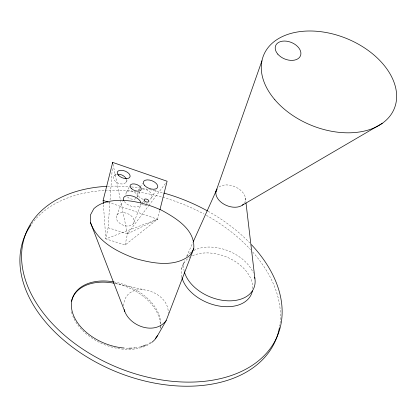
<?xml version="1.0" encoding="UTF-8"?>
<svg xmlns="http://www.w3.org/2000/svg" width="417" height="417" viewBox="0 0 417 417"><rect width="100%" height="100%" fill="white"/><g stroke="black" fill="none" stroke-linecap="round" stroke-linejoin="round"><path stroke-width="0.31" stroke-dasharray="2.08 1.56" d="M123.604 305.838C125.048 277.941 169.516 289.987 168.192 313.136M159.747 210.512L157.553 219.227L125.147 244.972L105.829 238.889L108.107 227.76L109.874 202.526M110.057 199.936L112.319 167.587M125.147 244.972L127.425 233.838L120.711 201.312M116.875 215.214L122.238 201.364M133.523 223.47A9.32 6.187 22.2 0 0 123.865 212.68A9.32 6.187 22.2 0 0 118.209 221.88A9.32 6.187 22.2 0 0 133.523 223.47L141.061 204.158A9.32 4.999 21.1 0 1 133.576 206.796A9.32 4.999 21.1 0 1 124.104 201.223M181.557 268.663L183.949 262.799M186.722 256.252L192.831 242.678M143.354 201.275L142.609 202.839A2.544 1.689 22.2 0 1 145.194 202.339M137.141 197.21L140.102 191.669M126.372 192.32L129.312 186.983M151.381 197.997L156.239 189.667M138.246 190.449L139.888 187.707M140.216 187.16L142.515 183.324M108.107 227.76L127.425 233.838L148.436 205.998M148.822 205.482L165.945 182.792M125.918 182.359L128.087 179.508M114.154 175.849L116.364 173.112M127.425 233.838L157.553 219.227L108.634 202.297M157.553 219.227L105.829 238.889L103.353 203.6M115.431 283.628L144.214 289.669M113.08 164.324L120.581 200.676M245.41 197.924L245.936 202.427M31.744 223.872A135.822 90.176 22.2 0 1 104.594 190.47M105.22 190.433A135.822 90.176 22.2 0 1 204.085 214.098M206.363 215.349A135.822 90.176 22.2 0 1 250.612 249.689M252.702 252.004A135.822 90.176 22.2 0 1 279.635 326.375M107.518 186.295A135.822 90.176 22.2 0 1 130.855 186.873M131.511 186.936A135.822 90.176 22.2 0 1 141.738 188.244M142.364 188.343A135.822 90.176 22.2 0 1 163.261 192.894M208.041 211.242A135.822 90.176 22.2 0 1 249.684 242.824M184.215 271.253A37.29 24.754 22.2 0 1 184.668 260.302M186.795 256.356A37.29 24.754 22.2 0 1 190.689 252.421M193.769 250.476A37.29 24.754 22.2 0 1 253.343 273.104M218.988 186.993A15.476 10.274 22.2 0 1 237.883 188.255A15.476 10.274 22.2 0 1 244.617 202.725M151.293 342.784A46.61 30.947 22.2 0 1 87.367 334.778M86.872 334.377A46.61 30.947 22.2 0 1 73.814 318.359M73.548 317.78A46.61 30.947 22.2 0 1 72.808 316.023M72.005 313.662A46.61 30.947 22.2 0 1 71.307 310.738M115.347 283.451A46.61 30.947 22.2 0 1 160.305 325.88M160.279 326.527A46.61 30.947 22.2 0 1 159.878 329.68M181.822 277.123A37.29 24.754 22.2 0 1 189.792 257.258M192.492 255.788A37.29 24.754 22.2 0 1 231.925 259.546A37.29 24.754 22.2 0 1 252.702 288.585M150.745 342.336A46.61 30.947 22.2 0 1 146.482 344.713M140.565 346.788A46.61 30.947 22.2 0 1 135.765 347.742M128.29 348.221A46.61 30.947 22.2 0 1 123.839 348.013M113.977 281.918A46.61 30.947 22.2 0 1 160.222 329.112M136.088 198.523A5.932 3.941 22.2 0 1 127.06 196.543M125.96 194.338A5.932 3.941 22.2 0 1 131.663 190.95A5.932 3.941 22.2 0 1 137.24 196.814M126.325 179.247A6.781 4.504 22.2 0 1 122.41 183.975A6.781 4.504 22.2 0 1 114.3 180.092A6.781 4.504 22.2 0 1 116.333 174.462M146.774 205.498A2.544 1.689 22.2 0 1 142.588 204.184M146.357 202.938A2.544 1.689 22.2 0 1 147.112 203.83M142.52 188.995A7.626 5.061 22.2 0 1 151.173 193.493A7.626 5.061 22.2 0 1 149.046 199.654M143.156 199.347A7.626 5.061 22.2 0 1 137.407 192.216M138.892 190.016A7.626 5.061 22.2 0 1 140.253 189.344"/><path stroke-width="0.63" d="M112.595 163.704L112.684 162.411L167.108 181.244L159.904 209.892M103.353 203.6L103.129 200.395L112.684 162.411M215.975 191.455L261.939 60.814M166.18 320.579C155.166 335.086 130.787 326.897 124.772 311.504L90.473 222.522L90.406 215.016L93.856 208.662C101.409 201.62 112.022 200.374 121.91 200.243C135.739 200.905 149.208 204.591 161.775 210.335C176.047 218.138 195.453 229.84 193.754 248.657L166.18 320.579L156.396 337.645M193.363 241.5L217.017 188.984A15.476 10.274 22.2 0 0 224.153 204.32A15.476 10.274 22.2 0 0 243.648 204.043M193.754 248.657L190.303 255.016C175.041 267.73 153.075 263.492 135.535 258.608C117.474 251.946 97.317 241.855 90.473 222.522M242.36 205.169L382.253 123.349M103.129 200.395L108.019 202.089M124.323 309.607L124.772 311.504M246.014 203.069L254.87 278.374M279.421 327.611A135.822 90.176 22.2 0 1 115.233 371.354A135.822 90.176 22.2 0 1 31.014 224.888M251.435 244.659A135.822 90.176 22.2 0 1 223.773 377.792A135.822 90.176 22.2 0 1 35.612 301.856A135.822 90.176 22.2 0 1 106.893 186.326M163.891 193.071A135.822 90.176 22.2 0 1 207.473 210.929M254.651 277.222A37.29 24.754 22.2 0 1 225.993 300.714A37.29 24.754 22.2 0 1 184.371 271.837M156.052 338.114A46.61 30.947 22.2 0 1 151.788 342.404M71.458 301.246A46.61 30.947 22.2 0 1 114.112 283.206M252.389 290.962A37.29 24.754 22.2 0 1 218.18 305.864A37.29 24.754 22.2 0 1 181.974 277.706M157.574 335.43A46.61 30.947 22.2 0 1 155.4 338.312M145.898 344.968A46.61 30.947 22.2 0 1 142.88 346.11M142.26 346.308A46.61 30.947 22.2 0 1 141.139 346.636M135.144 347.825A46.61 30.947 22.2 0 1 133.888 347.971M131.986 348.122A46.61 30.947 22.2 0 1 128.921 348.221M123.839 348.013A46.61 30.947 22.2 0 1 71.677 308.934A46.61 30.947 22.2 0 1 113.361 281.814M123.823 200.723A9.32 4.999 21.1 0 1 130.13 195.604A9.32 4.999 21.1 0 1 141.014 202.777M117.839 174.223A6.781 4.504 22.2 0 1 126.158 178.82M274.855 99.757A70.567 46.85 22.2 0 0 391.24 114.279A70.567 46.85 22.2 0 0 320.777 31.687A70.567 46.85 22.2 0 0 274.855 99.757M277.774 54.111A13.407 8.903 22.2 0 0 299.886 56.874A13.407 8.903 22.2 0 0 286.5 41.179A13.407 8.903 22.2 0 0 277.774 54.111M118.386 175.229A6.781 3.633 21.1 0 0 129.531 177.611A6.781 3.633 21.1 0 0 123.14 170.501A6.781 3.633 21.1 0 0 118.386 175.229M144.569 200.895A2.544 1.366 21.1 0 0 148.733 201.687A2.544 1.366 21.1 0 0 146.205 199.045A2.544 1.366 21.1 0 0 144.569 200.895M144.725 185.622A7.626 4.092 21.1 0 0 157.214 188.004A7.626 4.092 21.1 0 0 149.625 180.071A7.626 4.092 21.1 0 0 144.725 185.622M131.178 188.343A5.932 3.18 21.1 0 0 140.894 190.194A5.932 3.18 21.1 0 0 134.993 184.022A5.932 3.18 21.1 0 0 131.178 188.343"/></g></svg>
